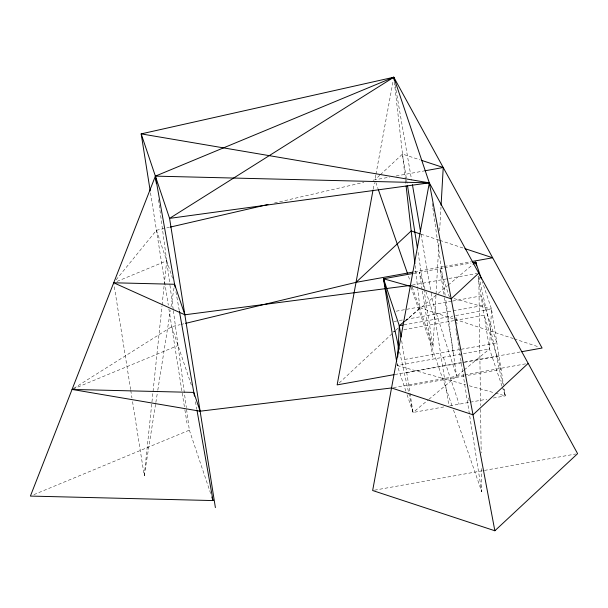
<?xml version="1.0" encoding="UTF-8"?>
<svg xmlns="http://www.w3.org/2000/svg" width="608" height="608" viewBox="0 0 608 608"><rect width="100%" height="100%" fill="white"/><g stroke="black" fill="none" stroke-linecap="round" stroke-linejoin="round"><path stroke-width="0.46" stroke-dasharray="3.04 2.28" d="M405.878 391.172L397.26 365.537L397.358 363.637M501.98 386.118L489.486 348.946L491.522 309.122L482.296 281.664M412.216 287.029L433.04 346.902L435.989 294.971M436.042 294.029L439.098 240.206M439.637 230.766L440.982 207.161M132.544 401.652L144.256 475.6L161.979 306.022M162.078 305.079L164.145 285.296M164.244 284.354L166.706 260.802L113.719 282.781L130.621 389.485M144.256 475.6L155.709 403.385M155.861 402.443L157.639 391.195M157.791 390.252L170.43 310.536M171.023 306.782L174.002 288.025M373.198 189.111L374.399 182.59M375.774 175.127L374.916 179.793L373.076 180.219M375.949 174.2L393.118 80.97M116.09 279.862L156.446 230.295L169.351 227.308M379.742 175.294L374.916 179.793L389.69 177.133M380.433 174.648L402.496 154.09L420.212 159.919M339.211 382.972L395.063 330.919M395.755 330.281L398.506 327.704M405.407 321.282L419.885 307.785L417.764 289.043M405.103 320.887L436.103 295.123M438.231 293.352L447.465 285.676M448.187 285.076L472.842 264.586M407.071 394.721L413.045 412.475L428.184 399.889M428.906 399.289L463.524 370.523M464.246 369.922L489.486 348.946L477.972 276.237M73.667 388.421L171.714 326.701L180.006 324.702M72.937 389.067L178.03 345.481M33.896 494.631L189.354 430.152L186.458 408.515M180.926 324.482L184.619 323.593M274.436 203.019L363.858 182.347M396.15 175.97L423.844 170.992M414.588 271.814L443.399 266.631M444.326 266.464L471.284 261.615M413.866 273.311L443.551 267.968M444.471 267.801L471.139 263.006M412.277 285.076L476.9 273.456M396.218 311.19L451.66 301.211M452.58 301.051L481.088 295.921L496.865 342.859L461.001 349.311M394.068 321.488L402.344 319.998M406.022 319.337L482.615 305.558M403.894 324.885L452.861 316.076M455.658 315.567L491.522 309.122L503.53 384.917M392.836 331.626L397.434 330.798M403.872 329.642L453.788 320.659M454.708 320.492L484.143 315.202L501.068 369.375L465.204 375.828M404.647 359.45L459.139 349.646M396.963 363.66L397.26 365.537L489.486 348.946M394.896 374.505L463.836 362.11M464.763 361.942L520.661 351.888M406.744 372.712L462.171 362.74M464.026 362.406L498.97 356.121M393.399 387.63L464.041 374.923M464.968 374.756L526.315 363.721M408.842 385.966L464.269 375.995M408.796 393.247L413.045 412.475L445.231 406.684M449.836 405.855L469.399 402.336L468.677 397.769M470.318 402.177L486.871 399.198M493.308 398.035L505.271 395.884L503.675 385.829M374.52 490.185L575.738 453.986M454.085 298.596L491.522 309.122M397.26 365.537L465.667 384.758M469.262 385.768L494.464 392.852M495.368 393.102L505.271 395.884L503.66 388.611M421.04 234.179L438.946 240.076M439.842 240.373L464.01 248.33M419.885 307.785L454.032 319.033M454.928 319.329L513.334 338.565M514.231 338.861L539.395 347.145M375.85 182.468L378.024 188.731M408.485 276.306L410.035 280.774M411.046 287.204L452.261 406.463M453.507 410.05L481.703 491.644L481.369 467.05M502.284 387.007L505.271 395.884M449.525 297.312L439.873 268.63L444.326 296.75M424.931 288.83L419.383 272.316L422.203 290.122M425.813 291.437L435.161 319.261L448.909 406.022M443.369 357.238L459.154 404.183M156.446 230.295L172.55 278.19M171.714 326.701L191.429 385.335M189.354 430.152L210.657 493.521M478.967 276.777L502.854 384.97M399.692 352.032L408.591 392.327M175.917 291.734L179.231 310.376M195.464 401.744L196.794 409.199M395.101 84.717L411.616 180.059M421.01 234.27L431.049 292.22M431.209 293.155L432.828 302.503L456.524 375.767L445.694 298.976M455.954 317.444L456.547 321.191M456.699 322.134L456.996 324.003M455.909 328.776L456.35 331.588M456.502 332.523L457.094 336.27M457.239 337.204L481.703 491.644M444.478 297.684L453.621 355.399M402.496 154.09L406.501 179.36M406.646 180.295L407.39 184.976M418.061 252.366L433.04 346.902M422.347 291.065L433.124 359.085M401.675 340.708L413.045 412.475M150.51 192.85L168.302 305.17M168.895 308.917L182.088 392.221M182.24 393.156L184.756 409.07M184.908 410.005L186.983 423.107M130.766 390.42L131.951 397.913M432.227 203.46L432.752 207.206M432.881 208.141L445.17 295.23M158.528 199.652L169.845 284.324M169.974 285.266L173.242 309.723M173.371 310.665L186.329 407.573M394.334 81.92L405.361 179.39M405.468 180.333L406 185.014M415.112 265.612L417.658 288.108M478.785 275.964L480.54 405.559M480.586 409.344L481.179 452.861"/><path stroke-width="0.91" d="M397.693 357.002L399.296 325.706L383.519 278.768L412.946 273.471M441.089 205.268L443.232 167.504L421.982 160.504M373.031 190.046L337.144 384.894L393.969 374.672M521.596 351.72L542.085 348.034L393.802 77.239L155.382 176.13L30.4 496.082L213.028 500.566L196.954 410.134M185.539 323.372L356.03 282.348L411.19 230.941L420.143 233.882M478.747 273.121L451.166 298.824L410.43 285.41L184.855 314.784L113.719 282.781L174.595 284.278L184.855 314.784M528.17 363.386L473.009 414.793L391.544 387.965L200.123 411.198L72.063 389.432L193.808 392.418L200.123 411.198M215.392 507.604L169.586 218.378L141.178 133.882L429.316 182.856L372.651 490.519L494.859 530.761L577.6 453.652L429.316 182.856L393.802 77.239L141.178 133.882L150.214 190.98M401.082 336.954L399.296 325.706L404.373 321.488M473.564 263.986L475.745 262.177L481.399 279.004M394.455 80.978L393.802 77.239L169.586 218.378L429.316 182.856L494.859 530.761M170.27 227.096L267.984 204.508M424.772 170.825L443.232 167.504M356.03 282.348L412.726 272.148M472.211 261.448L492.662 257.769L464.907 248.626M472.978 262.671L475.745 262.177L476.55 265.825M399.296 325.706L402.975 325.044M156.385 183.654L155.382 176.13L429.316 182.856L429.582 184.733M396.667 361.783L383.519 278.768L410.909 286.467M378.336 189.62L407.55 273.623M211.842 497.04L213.028 500.566M383.519 278.768L399.091 349.288M155.382 176.13L175.089 287.075M179.398 311.311L194.476 396.15M412.429 184.733L420.523 231.466M475.745 262.177L476.041 264.054M407.542 185.911L417.324 247.692M393.802 77.239L394.014 79.108M406.106 185.949L414.899 263.743"/></g></svg>
